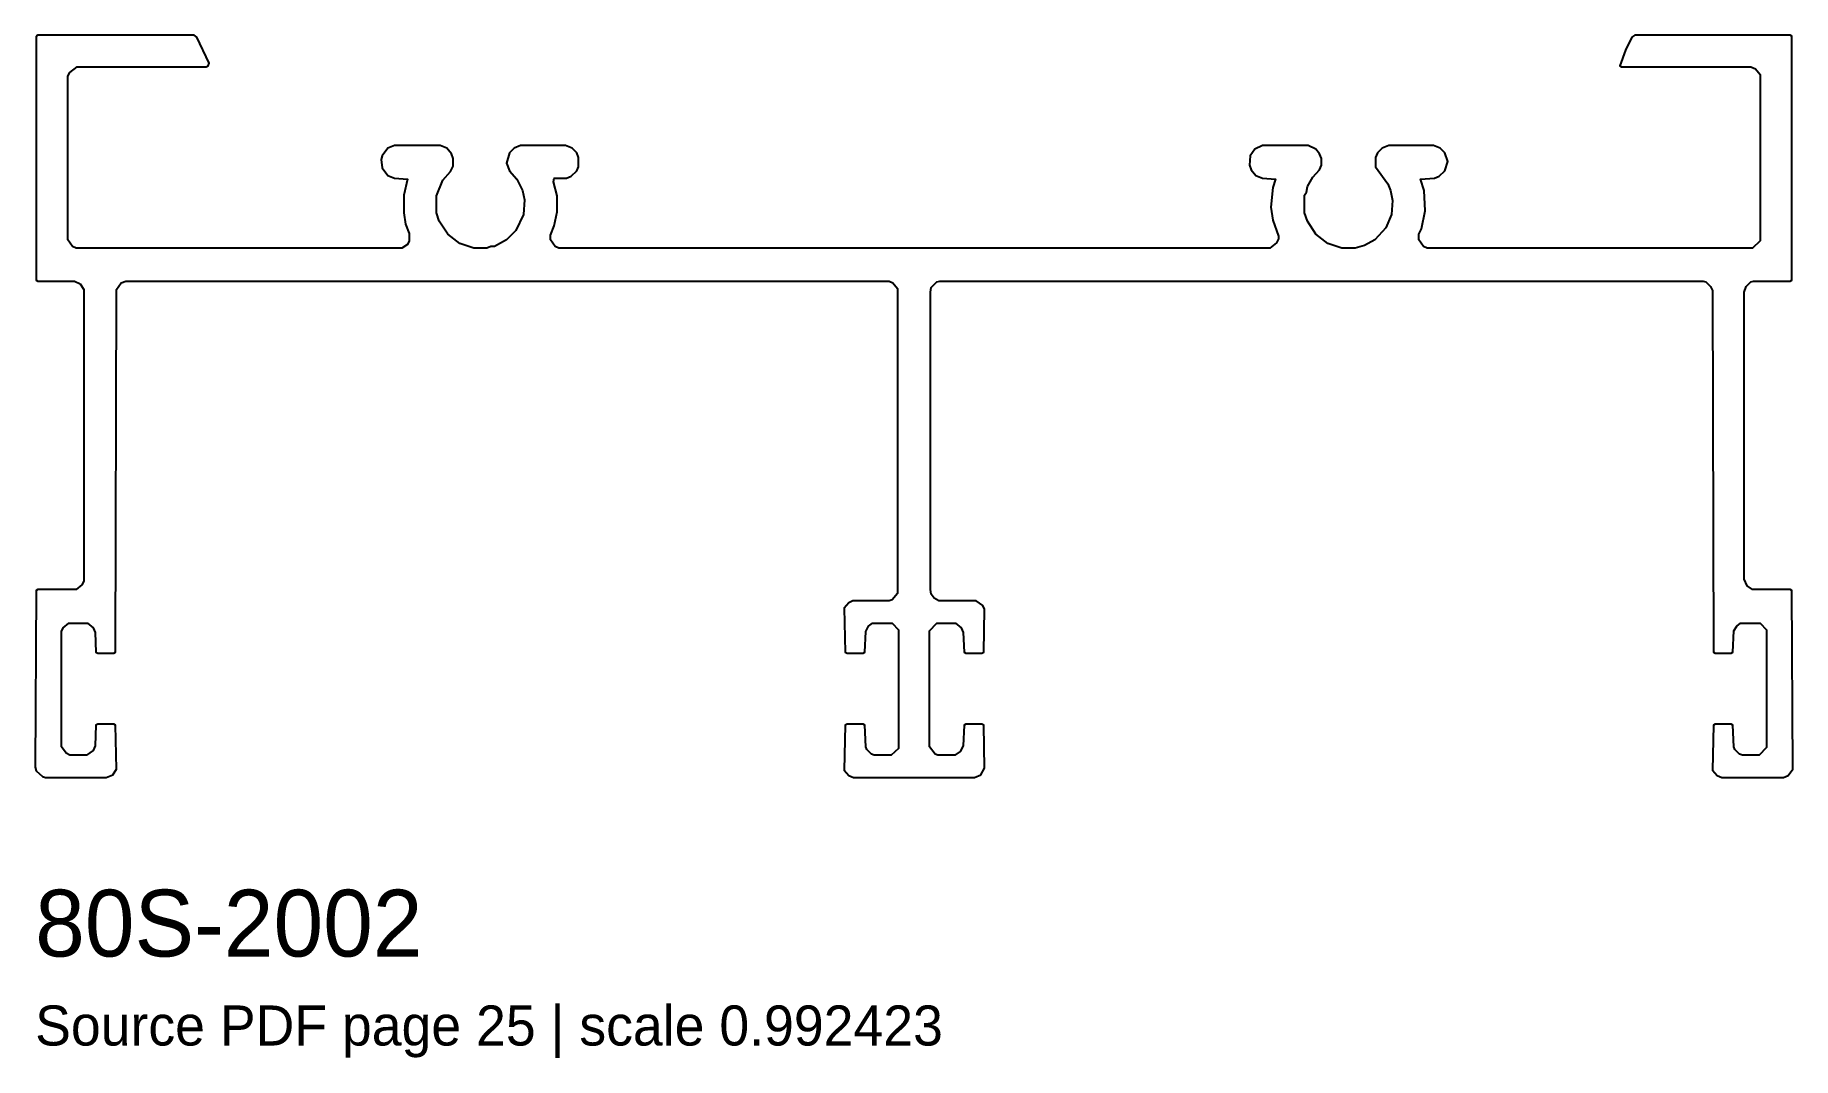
# Model space of a CAD drawing. Header units: millimetres. Extents: x 0 to 78.9, y -12.6 to 33.4.
import ezdxf

# ---------------------------------------------------------------- set-up
doc = ezdxf.new("R2010")
doc.units = ezdxf.units.MM
doc.layers.add('INFO', color=7, linetype='Continuous')
doc.layers.add('PROFILE', color=7, linetype='Continuous')

msp = doc.modelspace()

# ---------------------------------------------------------------- linework, layer by layer
at = {"layer": 'PROFILE'}
msp.add_lwpolyline([(0.042, 33.358), (0.042, 22.393), (0.126, 22.351), (1.765, 22.351), (2.017, 22.225), (2.185, 21.973), (2.185, 8.865), (2.101, 8.697), (1.849, 8.487), (0.126, 8.487), (0.042, 8.445), (0, 0.504), (0.042, 0.336), (0.336, 0.084), (0.462, 0.042), (3.193, 0.042), (3.487, 0.168), (3.655, 0.42), (3.613, 2.395), (3.529, 2.437), (2.815, 2.437), (2.731, 2.395), (2.689, 1.47), (2.605, 1.26), (2.311, 1.05), (1.554, 1.05), (1.386, 1.134), (1.176, 1.428), (1.176, 6.596), (1.26, 6.764), (1.512, 6.974), (2.353, 6.974), (2.605, 6.764), (2.689, 6.554), (2.731, 5.672), (2.815, 5.63), (3.529, 5.63), (3.613, 5.672), (3.655, 21.973), (3.865, 22.267), (4.075, 22.351), (38.357, 22.351), (38.526, 22.267), (38.736, 22.015), (38.736, 8.318), (38.484, 8.024), (38.357, 7.982), (36.719, 7.982), (36.551, 7.898), (36.341, 7.646), (36.383, 5.672), (36.467, 5.63), (37.181, 5.63), (37.265, 5.672), (37.307, 6.596), (37.433, 6.848), (37.601, 6.974), (38.484, 6.974), (38.778, 6.68), (38.778, 1.344), (38.442, 1.05), (37.685, 1.05), (37.559, 1.092), (37.349, 1.302), (37.307, 1.428), (37.265, 2.395), (37.181, 2.437), (36.467, 2.437), (36.383, 2.395), (36.341, 0.378), (36.551, 0.126), (36.761, 0.042), (42.181, 0.042), (42.475, 0.168), (42.643, 0.462), (42.601, 2.395), (42.517, 2.437), (41.803, 2.437), (41.718, 2.395), (41.676, 1.47), (41.55, 1.218), (41.298, 1.05), (40.542, 1.05), (40.416, 1.092), (40.164, 1.428), (40.164, 6.638), (40.5, 6.974), (41.34, 6.974), (41.592, 6.764), (41.676, 6.554), (41.718, 5.672), (41.803, 5.63), (42.517, 5.63), (42.601, 5.672), (42.643, 7.604), (42.559, 7.772), (42.265, 7.982), (40.584, 7.982), (40.374, 8.108), (40.248, 8.276), (40.206, 8.487), (40.206, 21.847), (40.248, 22.057), (40.5, 22.309), (40.626, 22.351), (74.908, 22.351), (75.034, 22.309), (75.245, 22.099), (75.329, 21.931), (75.371, 5.672), (75.455, 5.63), (76.169, 5.63), (76.253, 5.672), (76.295, 6.638), (76.421, 6.848), (76.589, 6.974), (77.471, 6.974), (77.765, 6.68), (77.765, 1.386), (77.429, 1.05), (76.673, 1.05), (76.547, 1.092), (76.337, 1.302), (76.295, 1.428), (76.253, 2.395), (76.169, 2.437), (75.455, 2.437), (75.371, 2.395), (75.329, 0.378), (75.539, 0.126), (75.749, 0.042), (78.522, 0.042), (78.732, 0.126), (78.942, 0.42), (78.9, 8.445), (78.816, 8.487), (77.135, 8.487), (76.883, 8.655), (76.757, 8.949), (76.757, 21.847), (76.841, 22.099), (77.051, 22.309), (77.177, 22.351), (78.816, 22.351), (78.9, 22.393), (78.9, 33.358), (78.816, 33.4), (71.842, 33.4), (71.715, 33.316), (71.421, 32.728), (71.169, 32.014), (71.253, 31.972), (77.051, 31.972), (77.261, 31.888), (77.471, 31.635), (77.471, 24.157), (77.135, 23.821), (62.515, 23.821), (62.347, 23.905), (62.137, 24.199), (62.137, 24.451), (62.263, 24.703), (62.431, 25.502), (62.389, 26.426), (62.221, 26.93), (62.851, 26.972), (63.061, 27.056), (63.313, 27.308), (63.439, 27.728), (63.313, 28.106), (63.103, 28.316), (62.809, 28.443), (60.792, 28.443), (60.498, 28.316), (60.288, 28.106), (60.204, 27.896), (60.204, 27.476), (60.75, 26.72), (60.876, 26.426), (60.96, 25.964), (60.918, 25.334), (60.666, 24.745), (60.162, 24.199), (59.7, 23.947), (59.28, 23.821), (58.692, 23.821), (58.061, 24.031), (57.515, 24.451), (57.137, 25.039), (57.011, 25.418), (57.011, 26.216), (57.095, 26.342), (57.137, 26.594), (57.389, 27.014), (57.683, 27.35), (57.767, 27.56), (57.767, 27.854), (57.683, 28.064), (57.515, 28.274), (57.179, 28.443), (55.121, 28.443), (54.784, 28.274), (54.574, 27.98), (54.532, 27.56), (54.616, 27.35), (54.826, 27.098), (55.121, 26.972), (55.709, 26.93), (55.583, 26.552), (55.499, 25.67), (55.583, 25.082), (55.835, 24.367), (55.835, 24.241), (55.751, 24.073), (55.457, 23.821), (23.527, 23.821), (23.359, 23.905), (23.149, 24.199), (23.149, 24.409), (23.317, 24.829), (23.443, 25.46), (23.443, 26.174), (23.275, 26.804), (23.317, 26.972), (23.863, 26.972), (24.073, 27.056), (24.325, 27.308), (24.409, 27.476), (24.409, 27.896), (24.325, 28.106), (24.115, 28.316), (23.821, 28.443), (21.805, 28.443), (21.51, 28.316), (21.3, 28.106), (21.174, 27.644), (21.3, 27.308), (21.636, 26.93), (21.889, 26.426), (21.973, 26.006), (21.931, 25.334), (21.594, 24.619), (21.174, 24.199), (20.628, 23.905), (20.46, 23.905), (20.292, 23.821), (19.704, 23.821), (19.074, 24.031), (18.528, 24.451), (18.149, 25.039), (18.023, 25.418), (18.023, 26.174), (18.317, 26.888), (18.654, 27.266), (18.78, 27.518), (18.78, 27.854), (18.696, 28.064), (18.486, 28.316), (18.191, 28.443), (16.133, 28.443), (15.839, 28.316), (15.587, 27.98), (15.545, 27.812), (15.587, 27.434), (15.839, 27.098), (16.133, 26.972), (16.721, 26.93), (16.553, 26.216), (16.553, 25.418), (16.637, 24.913), (16.805, 24.493), (16.805, 24.157), (16.721, 23.989), (16.469, 23.821), (1.849, 23.821), (1.681, 23.905), (1.47, 24.199), (1.47, 31.551), (1.554, 31.719), (1.891, 31.972), (7.688, 31.972), (7.772, 32.014), (7.814, 32.14), (7.268, 33.316), (7.142, 33.4), (0.126, 33.4)], close=True, dxfattribs=at)

# ---------------------------------------------------------------- texts
at = {"layer": 'INFO'}
for s, height, p in [('80S-2002', 3, (0, -8)), ('Source PDF page 25 | scale 0.992423', 1.8, (0, -12))]:
    msp.add_text(s, height=height, dxfattribs=at).set_placement(p)

doc.saveas('drawing.dxf')
